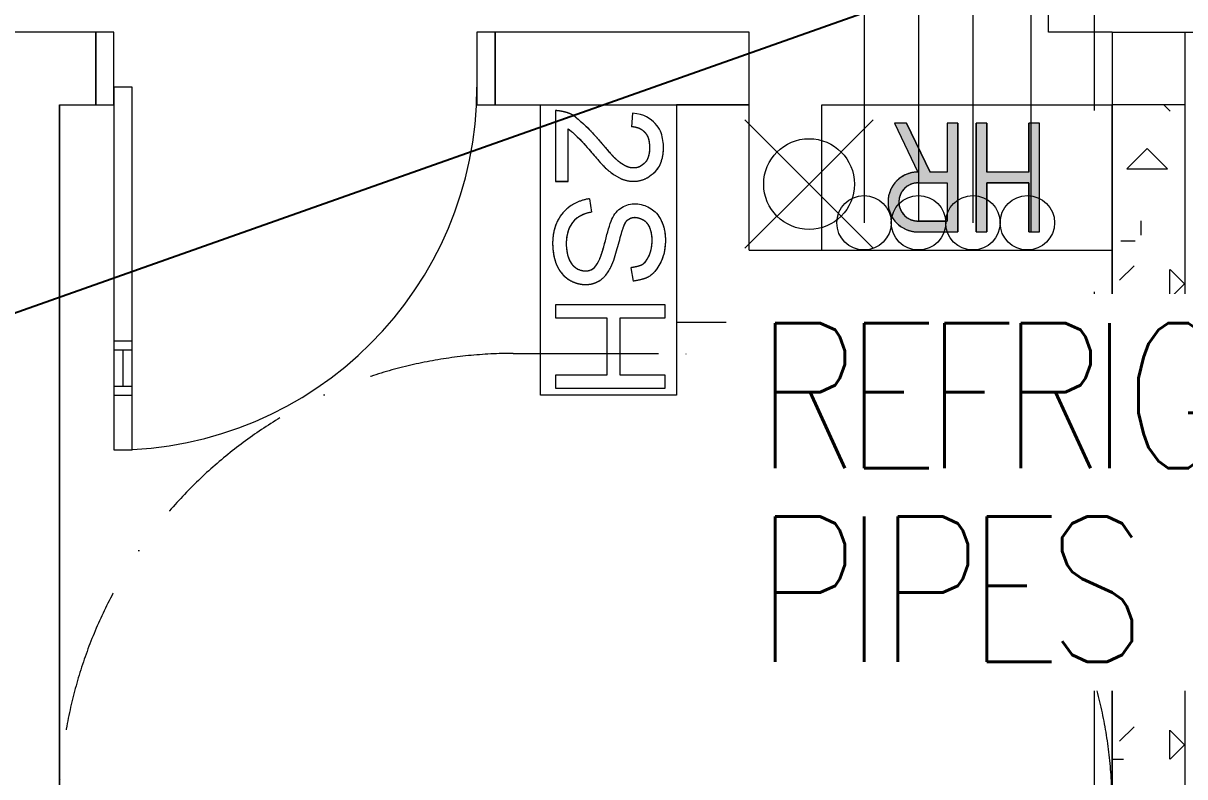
# Model space of a CAD drawing. Header units: millimetres. Extents: x 50620 to 404449, y -131543 to 97.
# Drawn here: x 367637 to 370837, y -83240 to -81163 of the extents above; entities that cross this region are included whole.
import ezdxf

# ---------------------------------------------------------------- set-up
doc = ezdxf.new("R2010")
doc.units = ezdxf.units.MM
for name, pattern in [('1599_DB_A_BLK2_HQ_R21-2ND STOREY 20230517--$0$IDA_Stair Clear', [675, 400, -137.5, 0, -137.5]), ('IDA - Grid Line', [3500, 2000, -500, 500, -500]), ('IDA - Hidden 065', [537.5, 375, -162.5]), ('IDA_Stair Clear', [675, 400, -137.5, 0, -137.5])]:
    doc.linetypes.add(name, pattern=pattern)
for name, color, linetype, lineweight in [('1599_DB_A_BLK2_HQ_R21-2ND STOREY 20230517--$0$A-_DETA----_ED-1', 8, 'Continuous', 9), ('1599_DB_A_BLK2_HQ_R21-2ND STOREY 20230517--$0$A-_DETA----_ED-3', 8, '1599_DB_A_BLK2_HQ_R21-2ND STOREY 20230517--$0$IDA_Stair Clear', 9), ('1599_DB_A_BLK2_HQ_R21-2ND STOREY 20230517--$0$A-_DOOR----_E-1', 8, 'Continuous', 9), ('1599_DB_A_BLK2_HQ_R21-2ND STOREY 20230517--$0$S-_COLN----_E', 8, 'Continuous', 9), ('A-_DETA----_ED-2', 8, 'IDA - Hidden 065', 9), ('A-_DOOR----_E', 8, 'Continuous', 9), ('A-_DOOR----_E-1', 8, 'Continuous', 9), ('A-_FLOR----_E', 8, 'Continuous', 9), ('A-_WALL----_E', 8, 'Continuous', 9), ('A-_WALL----_E-1', 8, 'Continuous', 18), ('A-_WALLPRTN_E-1', 8, 'Continuous', 18), ('M-_ARCHI', 8, 'Continuous', 5), ('M-_EQPT----_E', 8, 'Continuous', 9), ('M-_SANIPIPE_E-_', 6, 'Continuous', 9), ('M-ACMV_REF-P', 134, '500-1-RP', 9), ('M_ACMV_ANNOTATION', 7, 'Continuous', 20), ('S-_STRC----_E', 8, 'Continuous', 5)]:
    doc.layers.add(name, color=color, linetype=linetype, lineweight=lineweight)
for name, color, linetype, lineweight, true_color in [('A-_DETA----_ED-3', 6, 'IDA - Hidden 065', 9, 0xff00ff), ('A-_DETA----_ED-6', 9, 'IDA_Stair Clear', 9, 0x808080), ('S-_ANOTGRID_E-1', 9, 'IDA - Grid Line', 5, 0x808080)]:
    doc.layers.add(name, color=color, linetype=linetype, lineweight=lineweight, true_color=true_color)
doc.styles.add('ROMANS', font='romans.shx', dxfattribs={"width": 0.8})
doc.styles.get("Standard").update_dxf_attribs({"font": 'arial.ttf'})
doc.linetypes.add('500-1-RP', pattern='A,0.75,-0.5,0.75,-0.5,0.75,-0.5,0.75,-1.7,["RP",Standard,S=1,R=0,X=-1,Y=-0.5],-1.7', length=7.9)
doc.dimstyles.get("Standard").update_dxf_attribs({"dimtxt": 200, "dimasz": 150, "dimexe": 0.18, "dimexo": 0.0625, "dimgap": 10, "dimtad": 1, "dimtih": 1, "dimtoh": 1, "dimdec": 0, "dimzin": 0, "dimdsep": 46, "dimtxsty": 'Standard', "dimcen": 0.09, "dimclrd": 256, "dimclre": 256, "dimclrt": 256, "dimadec": 0, "dimazin": 0, "dimtfac": 1, "dimtdec": 0, "dimtofl": 0, "dimtmove": 0, "dimatfit": 3, "dimfxl": 1, "dimtolj": 1, "dimtzin": 0, "dimarcsym": 1})

# ---------------------------------------------------------------- blocks, each defined once
blk = doc.blocks.new('IDA - F - Single - Swing - VP - 1100L X 2200H - B2-FTD01 - 1HR-3251154-BLK 2 2ND STOREY PLAN')
at = {"layer": 'A-_DOOR----_E-1'}
for p, q in [((500, 1050.8), (450, 1050.8)), ((450, 1050.8), (450, 50.8)), ((500, 50.8), (500, 1050.8)), ((450, 900.8), (500, 900.8)), ((450, 875.8), (500, 875.8)), ((475, 875.8), (475, 775.8)), ((450, 775.8), (500, 775.8)), ((450, 750.8), (500, 750.8)), ((-500, 100), (-550, 100)), ((-550, 100), (-550, -100)), ((-500, -100), (-500, 100)), ((550, 100), (500, 100)), ((500, 100), (500, -100)), ((550, -100), (550, 100)), ((450, 50.8), (500, 50.8)), ((-550, -100), (-500, -100)), ((500, -100), (550, -100))]:
    blk.add_line(p, q, dxfattribs=at)
blk.add_arc((500, 50.8), 1000, 90, 180, dxfattribs=at)
blk = doc.blocks.new('IDA - Hosereel - Scaled - HR-V90-BLK 2 2ND STOREY PLAN')
at = {"layer": 'A-_DETA----_ED-2'}
blk.add_hatch(color=256, dxfattribs=at).paths.add_polyline_path([(-25, -50), (-55, -50), (-55, -185), (-170, -185), (-170, -50), (-200, -50), (-200, -350), (-170, -350), (-170, -215), (-55, -215), (-55, -350), (-25, -350)])
h = blk.add_hatch(color=256, dxfattribs=at)
h.paths.add_polyline_path([(25, -50), (25, -350), (55, -350), (55, -215), (101.7, -215), (166.7, -350), (200, -350), (135, -215), (166.7, -207.9), (180.5, -200.7), (200, -182.2), (206.4, -173.7), (214.7, -153.9), (217.5, -132.5), (214.7, -111.1), (200, -82.8), (193.3, -74.2), (166.7, -57.1), (148.6, -51.8), (117.7, -50), (55, -50)])
h.paths.add_polyline_path([(55, -80), (148.6, -81.8), (166.7, -91.2), (172.1, -95.4), (182.5, -111.1), (185.7, -118.9), (187.5, -132.5), (185.7, -146.1), (180.5, -158.7), (166.7, -173.8), (156.4, -180), (148.6, -183.2), (117.7, -185), (55, -185)])
for p, q in [((-400, -400), (-400, 0)), ((400, -0.1), (400, -400)), ((-170, -50), (-200, -50)), ((-200, -50), (-200, -350)), ((-170, -50), (-200, -50)), ((-200, -50), (-200, -350)), ((-170, -50), (-170, -185)), ((-170, -185), (-170, -50)), ((-25, -50), (-55, -50)), ((-55, -185), (-55, -50)), ((-25, -50), (-55, -50)), ((-55, -50), (-55, -185)), ((-25, -50), (-25, -350)), ((-25, -350), (-25, -50)), ((25, -350), (25, -50)), ((135, -50), (25, -50)), ((135, -50), (25, -50)), ((25, -50), (25, -350)), ((55, -185), (55, -80)), ((135, -80), (55, -80)), ((55, -185), (55, -80)), ((55, -80), (135, -80)), ((-170, -185), (-55, -185)), ((-55, -185), (-170, -185)), ((135, -185), (55, -185)), ((135, -185), (55, -185)), ((-170, -215), (-55, -215)), ((-170, -215), (-170, -350)), ((-170, -350), (-170, -215)), ((-170, -215), (-55, -215)), ((-55, -350), (-55, -215)), ((-55, -215), (-55, -350)), ((55, -350), (55, -215)), ((55, -215), (101.7, -215)), ((55, -350), (55, -215)), ((55, -215), (101.7, -215)), ((166.7, -350), (101.7, -215)), ((101.7, -215), (166.7, -350)), ((200, -350), (135, -215)), ((200, -350), (135, -215)), ((-200, -350), (-170, -350)), ((-200, -350), (-170, -350)), ((-55, -350), (-25, -350)), ((-55, -350), (-25, -350)), ((25, -350), (55, -350)), ((25, -350), (55, -350)), ((166.7, -350), (200, -350)), ((166.7, -350), (200, -350)), ((400, -400), (-400, -400))]:
    blk.add_line(p, q, dxfattribs=at)
for radius in [82.5, 82.5, 52.5, 52.5]:
    blk.add_arc((135, -132.5), radius, 270, 90, dxfattribs=at)
blk = doc.blocks.new('IDA - Dry _ Wet Riser - Dry Riser-3621487-BLK 2 2ND STOREY PLAN')
at = {"layer": 'A-_DETA----_ED-2'}
h = blk.add_hatch(color=256, dxfattribs=at)
h.paths.add_polyline_path([(389.2, 229.1), (389.2, 158), (394.3, 119.2), (409.3, 83), (433.2, 51.9), (464.2, 28.1), (500.4, 13.1), (541.9, 8.3), (578, 13.1), (620.1, 32.6), (645.3, 51.9), (669.1, 83), (684.1, 119.2), (689.2, 169.1), (689.2, 229.1), (405.4, 229.1)])
h.paths.add_polyline_path([(419.2, 199.1), (659.2, 199.1), (657.6, 145.7), (655.1, 126.9), (643.1, 98), (624.1, 73.1), (591.5, 50.9), (570.3, 42.1), (539.2, 38), (504, 43.8), (479.2, 54.1), (454.4, 73.1), (432.1, 105.8), (423.3, 126.9), (419.2, 158), (419.2, 188)])
h.paths.add_polyline_path([(389.2, -36.5), (389.2, -74.5), (520.5, -74.5), (520.5, -126.7), (389.2, -229.2), (389.2, -285.5), (520.5, -182.9), (527.1, -202.7), (538.4, -220.2), (553.5, -234.5), (571.7, -244.7), (603.1, -250.4), (612.6, -250.6), (633.2, -245.8), (655, -233.5), (667.2, -222.9), (683, -196.1), (686.7, -186.5), (689.2, -165.8), (689.2, -36.5), (654.8, -36.5)])
h.paths.add_polyline_path([(558, -74.5), (651.7, -74.5), (651.7, -179.8), (640.1, -195.8), (636.8, -199), (626.7, -205.2), (615.1, -208.7), (603, -209.2), (582.8, -202.7), (580.2, -201.5), (567.3, -188.5), (561.2, -176.8), (558.5, -164.7), (558, -160.5), (558, -85.4)])
for p, q in [((689.2, 229.1), (389.2, 229.1)), ((389.2, 229.1), (389.2, 158)), ((689.2, 158), (689.2, 229.1)), ((419.2, 158), (419.2, 199.1)), ((419.2, 199.1), (659.2, 199.1)), ((659.2, 199.1), (659.2, 158)), ((333, 97.4), (235.5, 97.4)), ((235.5, -97.4), (235.5, 97.4)), ((333, 97.4), (333, -97.4)), ((158.1, 51), (235.5, 51)), ((158.1, -51), (235.5, -51)), ((689.2, -36.5), (389.2, -36.5)), ((389.2, -36.5), (389.2, -74.5)), ((689.2, -165.8), (689.2, -36.5)), ((389.2, -74.5), (520.5, -74.5)), ((520.5, -74.5), (520.5, -126.7)), ((558, -74.5), (651.7, -74.5)), ((558, -160.5), (558, -74.5)), ((651.7, -74.5), (651.7, -179.8)), ((333, -97.4), (235.5, -97.4)), ((520.5, -126.7), (389.2, -229.2)), ((389.2, -285.5), (520.5, -182.9)), ((389.2, -229.2), (389.2, -285.5))]:
    blk.add_line(p, q, dxfattribs=at)
blk.add_circle((84, 0), 90, dxfattribs=at)
for centre, radius, start, end in [((539.2, 158), 150, 180, 360), ((539.2, 158), 120, 180, 0), ((604, -165.8), 85.2, 191.6067, 360), ((606.9, -160.5), 48.9, 180, 336.6586)]:
    blk.add_arc(centre, radius, start, end, dxfattribs=at)
blk = doc.blocks.new('IDA - Standby Hosereel - 2SH - wo Box-3988094-BLK 2 2ND STOREY PLAN')
at = {"layer": 'A-_DETA----_ED-2'}
for p, q in [((-400, -375), (-400, 0)), ((-400, 0), (400, 0)), ((400, 0), (400, -375)), ((150, -332.4), (150, -32.4)), ((150, -32.4), (187.5, -32.4)), ((187.5, -32.4), (187.5, -156.2)), ((343.8, -156.2), (343.8, -32.4)), ((343.8, -32.4), (381.3, -32.4)), ((381.3, -32.4), (381.3, -332.4)), ((-377.2, -121), (-339.9, -124.3)), ((48.8, -125.7), (85.8, -119.2)), ((187.5, -156.2), (343.8, -156.2)), ((187.5, -191), (187.5, -332.4)), ((343.8, -191), (187.5, -191)), ((343.8, -332.4), (343.8, -191)), ((-141.3, -240.1), (-104.3, -234.2)), ((-188.8, -298.6), (-334.1, -298.6)), ((-188.8, -298.6), (-188.8, -333.4)), ((-188.8, -333.4), (-188.8, -298.6)), ((-384.4, -333.4), (-188.8, -333.4)), ((187.5, -332.4), (150, -332.4)), ((381.3, -332.4), (343.8, -332.4)), ((400, -375), (-400, -375))]:
    blk.add_line(p, q, dxfattribs=at)
for points, knots in [([(-104.3, -234.2), (-93.7, -301.3), (19.8, -313.9), (60.9, -270.8), (57.5, -221.7), (-6.5, -200.4), (-75.5, -184.1), (-112.2, -165.2), (-131.8, -122.4), (-122.3, -80.8), (-99.6, -48.3), (-49.4, -27.6), (16.6, -32.4), (54.6, -54.4), (76, -75.8), (82.2, -99), (85.8, -119.2)], [0, 0, 0, 0, 0.0704694, 0.1354965, 0.1868985, 0.2416058, 0.294004, 0.3404298, 0.3786303, 0.4163415, 0.4561877, 0.5028762, 0.5508129, 0.5917383, 0.6203888, 0.6421989, 0.6421989, 0.6421989, 0.6421989]), ([(-334.1, -298.6), (-312.6, -272.1), (-281.2, -244.8), (-248.8, -216.6), (-227.1, -198.4), (-206.2, -171.7), (-192.4, -146.7), (-187.9, -117), (-193.2, -88.9), (-207.2, -68.2), (-225.5, -47), (-266.5, -34.5), (-308.2, -36.6), (-347.3, -50.1), (-374.5, -89.5), (-377.2, -121)], [0, 0, 0, 0, 0.0346142, 0.0675394, 0.0982316, 0.1247001, 0.1516881, 0.1771238, 0.2015079, 0.2253075, 0.2532678, 0.286117, 0.3228619, 0.3610518, 0.3962967, 0.3962967, 0.3962967, 0.3962967]), ([(-363.2, -275), (-355.4, -265.3), (-340.9, -248.9), (-325.2, -233.6), (-314.2, -223.8), (-304.5, -215.4), (-295.9, -207.9), (-287.9, -201), (-280.4, -194.5), (-271.6, -186.9), (-263, -179.5), (-256.2, -173.1), (-249.7, -166.2), (-242.8, -157.4), (-236.4, -148.1), (-232, -140.3), (-229.2, -133.8), (-227.5, -126.6), (-226.8, -118.9), (-227.2, -112.6), (-228.1, -108), (-229, -105), (-229.8, -102.8), (-231, -100.5), (-232.6, -97.8), (-234.8, -94.7), (-237.7, -90.8), (-240.2, -87.7), (-242.4, -85.3), (-244.3, -83.5), (-246.1, -82.1), (-247.9, -80.9), (-251, -79.4), (-254.9, -77.9), (-259.4, -76.5), (-265.9, -74.9), (-274.2, -73.7), (-283.7, -73.4), (-291.7, -74), (-298.1, -74.9), (-303.8, -76), (-308.9, -77.4), (-312.8, -79), (-315.8, -80.6), (-318.1, -82), (-320.5, -83.9), (-324.2, -87.1), (-328.8, -92), (-333.5, -99.3), (-337.6, -109.3), (-339.4, -118.7), (-339.9, -124.3)], [0, 0, 0, 0, 0.0116558, 0.0233116, 0.0291395, 0.0349674, 0.0466231, 0.052451, 0.0582789, 0.0699347, 0.0815905, 0.0932463, 0.1049021, 0.1165578, 0.1282136, 0.1398694, 0.1515252, 0.163181, 0.1748368, 0.1864926, 0.1923204, 0.1981483, 0.2039762, 0.2098041, 0.215632, 0.2214599, 0.2272878, 0.2331157, 0.2389436, 0.2447715, 0.2505994, 0.2564273, 0.2622552, 0.268083, 0.2739109, 0.2797388, 0.2913946, 0.3030504, 0.3147062, 0.3205341, 0.326362, 0.3351038, 0.3438456, 0.3482166, 0.3525875, 0.3569584, 0.3613293, 0.3700712, 0.378813, 0.3875548, 0.3962967, 0.3962967, 0.3962967, 0.3962967]), ([(-141.3, -240.1), (-139.5, -251.8), (-133.2, -273.8), (-116.5, -301.1), (-94.3, -321), (-61.7, -337.5), (-29.5, -342.2), (-1.3, -341), (17.2, -338.2), (34.2, -333.5), (49.7, -326.8), (63.3, -317.8), (74.8, -306.8), (83.6, -294.4), (89.6, -281.6), (93.4, -269.1), (95.5, -255.3), (95, -240.5), (91.3, -225.3), (85.2, -212.9), (78.4, -203.9), (70.5, -195.6), (60.1, -187.8), (43.2, -178.5), (21.7, -170.5), (-4, -163.2), (-28.8, -156.7), (-51.2, -150.5), (-65.8, -145.5), (-73.4, -142), (-77.5, -139.7), (-79.8, -137.9), (-81.4, -136.3), (-83, -134.6), (-85.1, -131.7), (-87.5, -127.2), (-89.2, -122.5), (-89.9, -119), (-90.1, -116.5), (-90.1, -114.3), (-89.9, -112), (-89.4, -108.6), (-88.4, -104), (-86.3, -98.3), (-83.9, -93.1), (-81.4, -89), (-78.7, -85.6), (-75.5, -82.5), (-71.4, -79.5), (-66.1, -76.4), (-59.7, -73.6), (-50, -70.5), (-35.7, -68.1), (-15.6, -68.2), (3.4, -71.5), (15.1, -75.9), (23.6, -80.5), (29.4, -84.3), (35.3, -88.9), (38.1, -91.6), (39.7, -93.4), (40.6, -94.7), (41.5, -96.3), (42.5, -98.3), (43.6, -101.3), (45.5, -108.3), (47.4, -117.4), (48.8, -125.7)], [0, 0, 0, 0, 0.0094441, 0.0188882, 0.0283323, 0.0377764, 0.0566646, 0.0661087, 0.0755528, 0.0849969, 0.094441, 0.1038851, 0.1133292, 0.1227733, 0.1322174, 0.1416615, 0.1511056, 0.1605497, 0.1699938, 0.1794379, 0.18416, 0.188882, 0.1983261, 0.2077702, 0.2266584, 0.2455466, 0.2644348, 0.283323, 0.3022112, 0.3116553, 0.3210994, 0.3305435, 0.3352656, 0.3399876, 0.3494317, 0.3588758, 0.3683199, 0.3777641, 0.3824861, 0.3872082, 0.3919302, 0.3966523, 0.4060964, 0.4155405, 0.4249846, 0.4344287, 0.4438728, 0.4533169, 0.462761, 0.4722051, 0.4816492, 0.4910933, 0.5099815, 0.5288697, 0.5477579, 0.5666461, 0.5760902, 0.5855343, 0.5949784, 0.6044225, 0.6091445, 0.6138666, 0.6185886, 0.6233107, 0.6280327, 0.6327548, 0.6421989, 0.6421989, 0.6421989, 0.6421989])]:
    blk.add_open_spline(points, degree=3, knots=knots, dxfattribs=at)
blk.add_open_spline([(-363.2, -275), (-380.8, -292), (-384.4, -333.4)], degree=2, dxfattribs=at)
blk = doc.blocks.new('IDA - Stair Turning Space - 1250-2824373-BLK 2 2ND STOREY PLAN')
at = {"layer": 'A-_DETA----_ED-6'}
blk.add_line((0, 1250), (400, 1250), dxfattribs=at)
for centre, start, end in [((0, 0), 90, 180), ((400, 0), 0, 90)]:
    blk.add_arc(centre, 1250, start, end, dxfattribs=at)
blk = doc.blocks.new('1599_DB_A_BLK2_HQ_R21-2ND STOREY 20230517--$0$IDA - Stair Turning Space - 1250-2824373-LINKVIEW_BLK2_2ND STOREY')
at = {"layer": '1599_DB_A_BLK2_HQ_R21-2ND STOREY 20230517--$0$A-_DETA----_ED-3'}
blk.add_line((0, 1250), (400, 1250), dxfattribs=at)
for centre, start, end in [((0, 0), 90, 180), ((400, 0), 0, 90)]:
    blk.add_arc(centre, 1250, start, end, dxfattribs=at)
blk = doc.blocks.new('1599_DB_A_BLK2_HQ_R21-2ND STOREY 20230517--$0$IDA - Standby Hosereel - 2SH - wo Box-3988094-LINKVIEW_BLK2_2ND STOREY')
at = {"layer": '1599_DB_A_BLK2_HQ_R21-2ND STOREY 20230517--$0$A-_DETA----_ED-1'}
for p, q in [((200, 0), (400, 0)), ((400, 0), (400, -375)), ((150, -332.4), (150, -32.4)), ((150, -32.4), (187.5, -32.4)), ((187.5, -32.4), (187.5, -156.2)), ((343.8, -156.2), (343.8, -32.4)), ((343.8, -32.4), (381.3, -32.4)), ((381.3, -32.4), (381.3, -332.4)), ((-377.2, -121), (-339.9, -124.3)), ((48.8, -125.7), (85.8, -119.2)), ((187.5, -156.2), (343.8, -156.2)), ((187.5, -191), (187.5, -332.4)), ((343.8, -191), (187.5, -191)), ((343.8, -332.4), (343.8, -191)), ((-141.3, -240.1), (-104.3, -234.2)), ((-188.8, -298.6), (-334.1, -298.6)), ((-188.8, -298.6), (-188.8, -333.4)), ((-188.8, -333.4), (-188.8, -298.6)), ((-384.4, -333.4), (-188.8, -333.4)), ((187.5, -332.4), (150, -332.4)), ((381.3, -332.4), (343.8, -332.4)), ((400, -375), (-400, -375))]:
    blk.add_line(p, q, dxfattribs=at)
for points, knots in [([(-104.3, -234.2), (-93.7, -301.3), (19.8, -313.9), (60.9, -270.8), (57.5, -221.7), (-6.5, -200.4), (-75.5, -184.1), (-112.2, -165.2), (-131.8, -122.4), (-122.3, -80.8), (-99.6, -48.3), (-49.4, -27.6), (16.6, -32.4), (54.6, -54.4), (76, -75.8), (82.2, -99), (85.8, -119.2)], [0, 0, 0, 0, 0.0704694, 0.1354965, 0.1868985, 0.2416058, 0.294004, 0.3404298, 0.3786303, 0.4163415, 0.4561877, 0.5028762, 0.5508129, 0.5917383, 0.6203888, 0.6421989, 0.6421989, 0.6421989, 0.6421989]), ([(-334.1, -298.6), (-312.6, -272.1), (-281.2, -244.8), (-248.8, -216.6), (-227.1, -198.4), (-206.2, -171.7), (-192.4, -146.7), (-187.9, -117), (-193.2, -88.9), (-207.2, -68.2), (-225.5, -47), (-266.5, -34.5), (-308.2, -36.6), (-347.3, -50.1), (-374.5, -89.5), (-377.2, -121)], [0, 0, 0, 0, 0.0346142, 0.0675394, 0.0982316, 0.1247001, 0.1516881, 0.1771238, 0.2015079, 0.2253075, 0.2532678, 0.286117, 0.3228619, 0.3610518, 0.3962967, 0.3962967, 0.3962967, 0.3962967]), ([(-363.2, -275), (-355.4, -265.3), (-340.9, -248.9), (-325.2, -233.6), (-314.2, -223.8), (-304.5, -215.4), (-295.9, -207.9), (-287.9, -201), (-280.4, -194.5), (-271.6, -186.9), (-263, -179.5), (-256.2, -173.1), (-249.7, -166.2), (-242.8, -157.4), (-236.4, -148.1), (-232, -140.3), (-229.2, -133.8), (-227.5, -126.6), (-226.8, -118.9), (-227.2, -112.6), (-228.1, -108), (-229, -105), (-229.8, -102.8), (-231, -100.5), (-232.6, -97.8), (-234.8, -94.7), (-237.7, -90.8), (-240.2, -87.7), (-242.4, -85.3), (-244.3, -83.5), (-246.1, -82.1), (-247.9, -80.9), (-251, -79.4), (-254.9, -77.9), (-259.4, -76.5), (-265.9, -74.9), (-274.2, -73.7), (-283.7, -73.4), (-291.7, -74), (-298.1, -74.9), (-303.8, -76), (-308.9, -77.4), (-312.8, -79), (-315.8, -80.6), (-318.1, -82), (-320.5, -83.9), (-324.2, -87.1), (-328.8, -92), (-333.5, -99.3), (-337.6, -109.3), (-339.4, -118.7), (-339.9, -124.3)], [0, 0, 0, 0, 0.0116558, 0.0233116, 0.0291395, 0.0349674, 0.0466231, 0.052451, 0.0582789, 0.0699347, 0.0815905, 0.0932463, 0.1049021, 0.1165578, 0.1282136, 0.1398694, 0.1515252, 0.163181, 0.1748368, 0.1864926, 0.1923204, 0.1981483, 0.2039762, 0.2098041, 0.215632, 0.2214599, 0.2272878, 0.2331157, 0.2389436, 0.2447715, 0.2505994, 0.2564273, 0.2622552, 0.268083, 0.2739109, 0.2797388, 0.2913946, 0.3030504, 0.3147062, 0.3205341, 0.326362, 0.3351038, 0.3438456, 0.3482166, 0.3525875, 0.3569584, 0.3613293, 0.3700712, 0.378813, 0.3875548, 0.3962967, 0.3962967, 0.3962967, 0.3962967]), ([(-141.3, -240.1), (-139.5, -251.8), (-133.2, -273.8), (-116.5, -301.1), (-94.3, -321), (-61.7, -337.5), (-29.5, -342.2), (-1.3, -341), (17.2, -338.2), (34.2, -333.5), (49.7, -326.8), (63.3, -317.8), (74.8, -306.8), (83.6, -294.4), (89.6, -281.6), (93.4, -269.1), (95.5, -255.3), (95, -240.5), (91.3, -225.3), (85.2, -212.9), (78.4, -203.9), (70.5, -195.6), (60.1, -187.8), (43.2, -178.5), (21.7, -170.5), (-4, -163.2), (-28.8, -156.7), (-51.2, -150.5), (-65.8, -145.5), (-73.4, -142), (-77.5, -139.7), (-79.8, -137.9), (-81.4, -136.3), (-83, -134.6), (-85.1, -131.7), (-87.5, -127.2), (-89.2, -122.5), (-89.9, -119), (-90.1, -116.5), (-90.1, -114.3), (-89.9, -112), (-89.4, -108.6), (-88.4, -104), (-86.3, -98.3), (-83.9, -93.1), (-81.4, -89), (-78.7, -85.6), (-75.5, -82.5), (-71.4, -79.5), (-66.1, -76.4), (-59.7, -73.6), (-50, -70.5), (-35.7, -68.1), (-15.6, -68.2), (3.4, -71.5), (15.1, -75.9), (23.6, -80.5), (29.4, -84.3), (35.3, -88.9), (38.1, -91.6), (39.7, -93.4), (40.6, -94.7), (41.5, -96.3), (42.5, -98.3), (43.6, -101.3), (45.5, -108.3), (47.4, -117.4), (48.8, -125.7)], [0, 0, 0, 0, 0.0094441, 0.0188882, 0.0283323, 0.0377764, 0.0566646, 0.0661087, 0.0755528, 0.0849969, 0.094441, 0.1038851, 0.1133292, 0.1227733, 0.1322174, 0.1416615, 0.1511056, 0.1605497, 0.1699938, 0.1794379, 0.18416, 0.188882, 0.1983261, 0.2077702, 0.2266584, 0.2455466, 0.2644348, 0.283323, 0.3022112, 0.3116553, 0.3210994, 0.3305435, 0.3352656, 0.3399876, 0.3494317, 0.3588758, 0.3683199, 0.3777641, 0.3824861, 0.3872082, 0.3919302, 0.3966523, 0.4060964, 0.4155405, 0.4249846, 0.4344287, 0.4438728, 0.4533169, 0.462761, 0.4722051, 0.4816492, 0.4910933, 0.5099815, 0.5288697, 0.5477579, 0.5666461, 0.5760902, 0.5855343, 0.5949784, 0.6044225, 0.6091445, 0.6138666, 0.6185886, 0.6233107, 0.6280327, 0.6327548, 0.6421989, 0.6421989, 0.6421989, 0.6421989])]:
    blk.add_open_spline(points, degree=3, knots=knots, dxfattribs=at)
blk.add_open_spline([(-363.2, -275), (-380.8, -292), (-384.4, -333.4)], degree=2, dxfattribs=at)
blk = doc.blocks.new('1599_DB_A_BLK2_HQ_R21-2ND STOREY 20230517--$0$IDA - Dry _ Wet Riser - Dry Riser-3621487-LINKVIEW_BLK2_2ND STOREY')
at = {"layer": '1599_DB_A_BLK2_HQ_R21-2ND STOREY 20230517--$0$A-_DETA----_ED-1'}
h = blk.add_hatch(color=256, dxfattribs=at)
h.paths.add_polyline_path([(389.2, 229.1), (389.2, 158), (394.3, 119.2), (409.3, 83), (433.2, 51.9), (472.4, 24.7), (500.4, 13.1), (539.2, 8), (578, 13.1), (614.2, 28.1), (645.3, 51.9), (669.1, 83), (684.1, 119.2), (689.2, 158), (689.2, 229.1), (645.5, 229.1)], flags=0)
h.paths.add_polyline_path([(419.2, 199.1), (659.2, 199.1), (659.2, 158), (655.1, 126.9), (643.1, 98), (624.1, 73.1), (599.2, 54.1), (570.3, 42.1), (539.2, 38), (508.2, 42.1), (479.2, 54.1), (454.4, 73.1), (435.3, 98), (423.3, 126.9), (419.2, 158)], flags=0)
h = blk.add_hatch(color=256, dxfattribs=at)
h.paths.add_polyline_path([(389.2, -36.5), (389.2, -74.5), (520.5, -74.5), (520.5, -126.7), (389.2, -229.2), (389.2, -285.5), (520.5, -182.9), (527.1, -202.7), (538.4, -220.2), (553.5, -234.5), (571.7, -244.7), (591.8, -250.2), (612.6, -250.6), (632.9, -246), (651.5, -236.6), (667.2, -222.9), (679.2, -205.9), (686.7, -186.5), (689.2, -165.8), (689.2, -36.5), (411.1, -36.5)], flags=0)
h.paths.add_polyline_path([(558, -74.5), (651.7, -74.5), (651.7, -179.8), (645.6, -190.3), (637.1, -198.9), (626.7, -205.2), (615.1, -208.7), (603, -209.2), (591.1, -206.8), (580.2, -201.5), (570.9, -193.6), (563.9, -183.8), (559.5, -172.5), (558, -160.5)], flags=0)
for p, q in [((689.2, 229.1), (389.2, 229.1)), ((389.2, 229.1), (389.2, 158)), ((689.2, 158), (689.2, 229.1)), ((419.2, 158), (419.2, 199.1)), ((419.2, 199.1), (659.2, 199.1)), ((659.2, 199.1), (659.2, 158)), ((333, 97.4), (235.5, 97.4)), ((235.5, -97.4), (235.5, 97.4)), ((333, 97.4), (333, -97.4)), ((158.1, 51), (235.5, 51)), ((158.1, -51), (235.5, -51)), ((689.2, -36.5), (389.2, -36.5)), ((389.2, -36.5), (389.2, -74.5)), ((689.2, -165.8), (689.2, -36.5)), ((389.2, -74.5), (520.5, -74.5)), ((520.5, -74.5), (520.5, -126.7)), ((558, -74.5), (651.7, -74.5)), ((558, -160.5), (558, -74.5)), ((651.7, -74.5), (651.7, -179.8)), ((333, -97.4), (235.5, -97.4)), ((520.5, -126.7), (389.2, -229.2)), ((389.2, -285.5), (520.5, -182.9)), ((389.2, -229.2), (389.2, -285.5))]:
    blk.add_line(p, q, dxfattribs=at)
blk.add_circle((84, 0), 90, dxfattribs=at)
for centre, radius, start, end in [((539.2, 158), 150, 180, 360), ((539.2, 158), 120, 180, 0), ((604, -165.8), 85.2, 191.6067, 360), ((606.9, -160.5), 48.9, 180, 336.6586)]:
    blk.add_arc(centre, radius, start, end, dxfattribs=at)
blk = doc.blocks.new('1599_DB_A_BLK2_HQ_R21-2ND STOREY 20230517--$0$IDA - Hosereel - Scaled - HR-V24-LINKVIEW_BLK2_2ND STOREY')
at = {"layer": '1599_DB_A_BLK2_HQ_R21-2ND STOREY 20230517--$0$A-_DETA----_ED-1'}
blk.add_hatch(color=256, dxfattribs=at).paths.add_polyline_path([(-55, -50), (-55, -185), (-170, -185), (-170, -50), (-200, -50), (-200, -350), (-170, -350), (-170, -215), (-55, -215), (-55, -350), (-25, -350), (-25, -50)], flags=0)
h = blk.add_hatch(color=256, dxfattribs=at)
h.paths.add_polyline_path([(135, -50), (25, -50), (25, -350), (55, -350), (55, -215), (101.7, -215), (166.7, -350), (200, -350), (135, -215), (156.4, -212.2), (176.2, -203.9), (193.7, -190.3), (206.4, -173.7), (214.7, -153.9), (217.5, -132.5), (214.7, -111.1), (206.4, -91.2), (193.3, -74.2), (176.2, -61.1), (156.4, -52.8)], flags=0)
h.paths.add_polyline_path([(55, -80), (148.6, -81.8), (161.2, -87), (172.1, -95.4), (180.5, -106.2), (185.7, -118.9), (187.5, -132.5), (185.7, -146.1), (180.5, -158.7), (172.1, -169.6), (161.2, -178), (148.6, -183.2), (135, -185), (55, -185)], flags=0)
for p, q in [((400, -0.1), (400, -400)), ((-170, -50), (-200, -50)), ((-200, -50), (-200, -350)), ((-170, -50), (-200, -50)), ((-200, -50), (-200, -350)), ((-170, -50), (-170, -185)), ((-170, -185), (-170, -50)), ((-25, -50), (-55, -50)), ((-55, -185), (-55, -50)), ((-25, -50), (-55, -50)), ((-55, -50), (-55, -185)), ((-25, -50), (-25, -350)), ((-25, -350), (-25, -50)), ((25, -350), (25, -50)), ((135, -50), (25, -50)), ((135, -50), (25, -50)), ((25, -50), (25, -350)), ((55, -185), (55, -80)), ((135, -80), (55, -80)), ((55, -185), (55, -80)), ((55, -80), (135, -80)), ((-170, -185), (-55, -185)), ((-55, -185), (-170, -185)), ((135, -185), (55, -185)), ((135, -185), (55, -185)), ((-170, -215), (-55, -215)), ((-170, -215), (-170, -350)), ((-170, -350), (-170, -215)), ((-170, -215), (-55, -215)), ((-55, -350), (-55, -215)), ((-55, -215), (-55, -350)), ((55, -350), (55, -215)), ((55, -215), (101.7, -215)), ((55, -350), (55, -215)), ((55, -215), (101.7, -215)), ((166.7, -350), (101.7, -215)), ((101.7, -215), (166.7, -350)), ((200, -350), (135, -215)), ((200, -350), (135, -215)), ((-200, -350), (-170, -350)), ((-200, -350), (-170, -350)), ((-55, -350), (-25, -350)), ((-55, -350), (-25, -350)), ((25, -350), (55, -350)), ((25, -350), (55, -350)), ((166.7, -350), (200, -350)), ((166.7, -350), (200, -350)), ((400, -400), (-400, -400))]:
    blk.add_line(p, q, dxfattribs=at)
for radius in [82.5, 82.5, 52.5, 52.5]:
    blk.add_arc((135, -132.5), radius, 270, 90, dxfattribs=at)
blk = doc.blocks.new('1599_DB_A_BLK2_HQ_R21-2ND STOREY 20230517--$0$IDA - F - Single - Swing - VP - 1100L X 2200H - B2-FTD01 - 1HR-3251154-LINKVIEW_BLK2_2ND STOREY')
at = {"layer": '1599_DB_A_BLK2_HQ_R21-2ND STOREY 20230517--$0$A-_DOOR----_E-1'}
for p, q in [((500, 1050.8), (450, 1050.8)), ((450, 1050.8), (450, 50.8)), ((500, 50.8), (500, 1050.8)), ((450, 900.8), (500, 900.8)), ((450, 875.8), (500, 875.8)), ((475, 875.8), (475, 775.8)), ((450, 775.8), (500, 775.8)), ((450, 750.8), (500, 750.8)), ((-500, 100), (-550, 100)), ((-500, -100), (-500, 100)), ((550, 100), (500, 100)), ((450, 50.8), (500, 50.8)), ((500, 50.8), (500, -100)), ((-550, -100), (-500, -100)), ((500, -100), (550, -100))]:
    blk.add_line(p, q, dxfattribs=at)
blk.add_arc((500, 50.8), 1000, 90, 180, dxfattribs=at)
blk = doc.blocks.new('1599_DB_A_BLK2_HQ_R21-2ND STOREY 20230517--$0$IDA- Fire Extinguisher - 3kg AB-3508500-LINKVIEW_BLK2_2ND STOREY')
at = {"layer": '1599_DB_A_BLK2_HQ_R21-2ND STOREY 20230517--$0$A-_DETA----_ED-1', "lineweight": 0}
for p in [(-176.8, 376.8), (176.8, 376.8), (-176.8, 23.2), (176.8, 23.2)]:
    blk.add_line(p, (0, 200), dxfattribs=at)
blk.add_circle((0, 200), 125, dxfattribs=at)
blk = doc.blocks.new('ARCHI 2ND_2024 09 11')
at = {"layer": '1599_DB_A_BLK2_HQ_R21-2ND STOREY 20230517--$0$S-_COLN----_E', "lineweight": 5}
h = blk.add_hatch(dxfattribs=at)
h.set_pattern_fill('FP_4', color=8, style=0, pattern_type=2)
h.set_pattern_definition([(6e-11, (-28420.7, -3975.34), (635, 635), [79.375, -555.625]), (90, (-28420.7, -3975.34), (-635, 635), [79.375, -555.625]), (135, (-28341.33, -3975.34), (-635.0003, -6e-10), [112.253, -785.772]), (6e-11, (-28341.33, -3618.15), (635, 635), [79.375, -555.625]), (45, (-28301.65, -3657.84), (-6e-10, 635.0003), [56.127, -841.899]), (135, (-28301.65, -3657.84), (-635.0003, -6e-10), [56.127, -841.899]), (6e-11, (-28103.2, -3459.4), (635, 635), [112.253, -522.747]), (45, (-28103.2, -3459.4), (-6e-10, 635.0003), [79.375, -818.651]), (135, (-27990.96, -3459.4), (-635.0003, -6e-10), [79.375, -818.651]), (90, (-27984.15, -3816.6), (-635, 635), [79.375, -555.625]), (45, (-27984.15, -3816.6), (-6e-10, 635.0003), [56.127, -841.899]), (135, (-27944.46, -3776.9), (-635.0003, -6e-10), [56.127, -841.899]), (6e-11, (-28341.33, -3816.6), (635, 635), [39.687, -531.812]), (6e-11, (-27865.1, -3657.84), (635, 635), [39.687, -531.812]), (90, (-28063.5, -3578.47), (-635, 635), [39.687, -531.812]), (135, (-27984.15, -3935.65), (-635.0003, -6e-10), [56.127, -841.899]), (135, (-28261.96, -3499.1), (-635.0003, -6e-10), [56.127, -841.899]), (45, (-28123.05, -3767), (-6e-10, 635.0003), [56.127, -841.899]), (90, (-28202.4, -3895.97), (-635, 635), [9.922, -625.078]), (90, (-28172.66, -3628.1), (-635, 635), [9.922, -625.078]), (90, (-27875, -3518.94), (-635, 635), [9.922, -625.078]), (90, (-27865.1, -3856.3), (-635, 635), [9.922, -625.078])])
h.paths.add_polyline_path([(-14150, -54795), (-14150, -53390), (-14350, -53390), (-14350, -54795)], flags=0)
h = blk.add_hatch(dxfattribs=at)
h.set_pattern_fill('FP_5', color=8, style=0, pattern_type=2)
h.set_pattern_definition([(6e-11, (-28420.7, -3975.34), (635, 635), [79.375, -555.625]), (90, (-28420.7, -3975.34), (-635, 635), [79.375, -555.625]), (135, (-28341.33, -3975.34), (-635.0003, -6e-10), [112.253, -785.772]), (6e-11, (-28341.33, -3618.15), (635, 635), [79.375, -555.625]), (45, (-28301.65, -3657.84), (-6e-10, 635.0003), [56.127, -841.899]), (135, (-28301.65, -3657.84), (-635.0003, -6e-10), [56.127, -841.899]), (6e-11, (-28103.2, -3459.4), (635, 635), [112.253, -522.747]), (45, (-28103.2, -3459.4), (-6e-10, 635.0003), [79.375, -818.651]), (135, (-27990.96, -3459.4), (-635.0003, -6e-10), [79.375, -818.651]), (90, (-27984.15, -3816.6), (-635, 635), [79.375, -555.625]), (45, (-27984.15, -3816.6), (-6e-10, 635.0003), [56.127, -841.899]), (135, (-27944.46, -3776.9), (-635.0003, -6e-10), [56.127, -841.899]), (6e-11, (-28341.33, -3816.6), (635, 635), [39.687, -531.812]), (6e-11, (-27865.1, -3657.84), (635, 635), [39.687, -531.812]), (90, (-28063.5, -3578.47), (-635, 635), [39.687, -531.812]), (135, (-27984.15, -3935.65), (-635.0003, -6e-10), [56.127, -841.899]), (135, (-28261.96, -3499.1), (-635.0003, -6e-10), [56.127, -841.899]), (45, (-28123.05, -3767), (-6e-10, 635.0003), [56.127, -841.899]), (90, (-28202.4, -3895.97), (-635, 635), [9.922, -625.078]), (90, (-28172.66, -3628.1), (-635, 635), [9.922, -625.078]), (90, (-27875, -3518.94), (-635, 635), [9.922, -625.078]), (90, (-27865.1, -3856.3), (-635, 635), [9.922, -625.078])])
h.paths.add_polyline_path([(-14350, -56175), (-14150, -56175), (-14150, -54795), (-14350, -54795), (-14350, -56157.6)], flags=0)
at = {"layer": '1599_DB_A_BLK2_HQ_R21-2ND STOREY 20230517--$0$S-_COLN----_E', "color": 8, "lineweight": 5}
for p, q in [((-17150, -53190), (-17800, -53190)), ((-17150, -53390), (-17150, -53190)), ((-16050, -53190), (-16050, -53390)), ((-15350, -53190), (-16050, -53190)), ((-15350, -53390), (-15350, -53190)), ((-14350, -53190), (-14350, -53390)), ((-14350, -53190), (-14125, -53190)), ((-17250, -53390), (-17150, -53390)), ((-17250, -60475), (-17250, -53390)), ((-16050, -53390), (-15350, -53390)), ((-15550, -53390), (-15550, -53990)), ((-15350, -53790), (-15350, -53390)), ((-14150, -53390), (-14350, -53390)), ((-14350, -53390), (-14350, -56175)), ((-15350, -53790), (-14350, -53790)), ((-14350, -53990), (-15550, -53990))]:
    blk.add_line(p, q, dxfattribs=at)
at = {"layer": 'A-_FLOR----_E', "lineweight": 5}
for p, q in [((-14525, -53190), (-14525, -29050)), ((-14350, -53190), (-14525, -53190))]:
    blk.add_line(p, q, dxfattribs=at)
at = {"layer": 'A-_WALL----_E', "lineweight": 5}
for p, q in [((-14150, -53190), (-14150, -53390)), ((-14150, -53390), (-14350, -53390)), ((-14150, -53390), (-14150, -54795)), ((-14150, -54795), (-14150, -57075))]:
    blk.add_line(p, q, dxfattribs=at)
at = {"layer": 'A-_WALL----_E-1', "lineweight": 5}
for p in [(-14350, -53390), (-14350, -56175)]:
    blk.add_line(p, (-14350, -54795), dxfattribs=at)
at = {"layer": 'A-_WALLPRTN_E-1', "lineweight": 5}
for p, q in [((-17150, -53190), (-17450, -53190)), ((-17150, -53390), (-17150, -53190)), ((-15350, -53190), (-16050, -53190)), ((-16050, -53190), (-16050, -53390)), ((-15350, -53390), (-15350, -53190)), ((-14350, -53190), (-14150, -53190)), ((-14350, -53190), (-14350, -53390)), ((-14150, -53190), (-14125, -53190)), ((-17250, -60675), (-17250, -53390)), ((-17250, -53390), (-17150, -53390)), ((-16050, -53390), (-15350, -53390)), ((-15550, -53390), (-15550, -53790)), ((-15350, -53390), (-15550, -53390)), ((-15350, -53790), (-15350, -53390)), ((-15550, -53790), (-15550, -53990)), ((-15350, -53790), (-14350, -53790)), ((-14350, -53790), (-14350, -53990)), ((-14350, -53990), (-15550, -53990))]:
    blk.add_line(p, q, dxfattribs=at)
at = {"layer": 'S-_ANOTGRID_E-1', "color": 8, "lineweight": 5}
blk.add_line((-14400, 26594.8), (-14400, -83806.9), dxfattribs=at)
at = {"layer": 'S-_STRC----_E', "color": 8, "lineweight": 5}
for p, q in [((-17250, -53390), (-17250, -55700)), ((-14350, -60475), (-14350, -53390))]:
    blk.add_line(p, q, dxfattribs=at)
at = {"layer": '1599_DB_A_BLK2_HQ_R21-2ND STOREY 20230517--$0$S-_COLN----_E', "color": 8, "lineweight": 5}
for name, p, rotation in [('1599_DB_A_BLK2_HQ_R21-2ND STOREY 20230517--$0$IDA - F - Single - Swing - VP - 1100L X 2200H - B2-FTD01 - 1HR-3251154-LINKVIEW_BLK2_2ND STOREY', (-16600, -53290), 180.0000000000585), ('1599_DB_A_BLK2_HQ_R21-2ND STOREY 20230517--$0$IDA - Standby Hosereel - 2SH - wo Box-3988094-LINKVIEW_BLK2_2ND STOREY', (-15550, -53790), 270.0000000000586), ('1599_DB_A_BLK2_HQ_R21-2ND STOREY 20230517--$0$IDA - Hosereel - Scaled - HR-V24-LINKVIEW_BLK2_2ND STOREY', (-14750, -53790.1), 180.0000000000585), ('1599_DB_A_BLK2_HQ_R21-2ND STOREY 20230517--$0$IDA- Fire Extinguisher - 3kg AB-3508500-LINKVIEW_BLK2_2ND STOREY', (-15185, -53408.3), 180.0000000000585), ('1599_DB_A_BLK2_HQ_R21-2ND STOREY 20230517--$0$IDA - Dry _ Wet Riser - Dry Riser-3621487-LINKVIEW_BLK2_2ND STOREY', (-14419.1, -54060.1), 225.0000000000592)]:
    blk.add_blockref(name, p, dxfattribs=dict(at, rotation=rotation))
blk.add_blockref('1599_DB_A_BLK2_HQ_R21-2ND STOREY 20230517--$0$IDA - Stair Turning Space - 1250-2824373-LINKVIEW_BLK2_2ND STOREY', (-16000, -55325), dxfattribs=at)
at = {"layer": 'A-_DETA----_ED-3', "lineweight": 5}
blk.add_blockref('IDA - Stair Turning Space - 1250-2824373-BLK 2 2ND STOREY PLAN', (-16000, -55325), dxfattribs=at)
at = {"layer": 'A-_DOOR----_E', "lineweight": 5, "rotation": 180}
blk.add_blockref('IDA - F - Single - Swing - VP - 1100L X 2200H - B2-FTD01 - 1HR-3251154-BLK 2 2ND STOREY PLAN', (-16600, -53290), dxfattribs=at)
at = {"layer": 'M-_EQPT----_E', "lineweight": 5}
for name, p, rotation in [('IDA - Standby Hosereel - 2SH - wo Box-3988094-BLK 2 2ND STOREY PLAN', (-15550, -53790), 270), ('IDA - Hosereel - Scaled - HR-V90-BLK 2 2ND STOREY PLAN', (-14750, -53790.1), 180), ('IDA - Dry _ Wet Riser - Dry Riser-3621487-BLK 2 2ND STOREY PLAN', (-14419.1, -54060.1), 225.0000000000004)]:
    blk.add_blockref(name, p, dxfattribs=dict(at, rotation=rotation))

msp = doc.modelspace()

# ---------------------------------------------------------------- block references
at = {"layer": 'M-_ARCHI', "lineweight": 5, "extrusion": (0.000419962, 1.0854e-05, 1), "rotation": 359.9999887056363}
msp.add_blockref('ARCHI 2ND_2024 09 11', (384987.1, -27998.1, 422.1), dxfattribs=at)

# ---------------------------------------------------------------- next in the draw order: linework, layer by layer
at = {"layer": 'M-ACMV_REF-P', "color": 67, "ltscale": 0.25, "true_color": 0x727430}
msp.add_line((369953.6, -79234), (369953.6, -81713), dxfattribs=at)
at = {"layer": 'M-ACMV_REF-P', "color": 116, "ltscale": 0.25, "true_color": 0x136734}
msp.add_line((370103.6, -79334), (370103.6, -81708.2), dxfattribs=at)
at = {"layer": 'M-ACMV_REF-P', "color": 219, "ltscale": 0.25, "true_color": 0x642165}
msp.add_line((370253.6, -79434), (370253.6, -81713), dxfattribs=at)
at = {"layer": 'M-ACMV_REF-P', "color": 159, "ltscale": 0.25, "true_color": 0x22346e}
msp.add_line((370413.6, -79534), (370413.6, -81738.2), dxfattribs=at)
at = {"layer": 'M-ACMV_REF-P', "color": 6, "linetype": 'Continuous'}
for centre in [(369953.6, -81713), (370103.6, -81713), (370253.6, -81713), (370403.6, -81713)]:
    msp.add_circle(centre, 75, dxfattribs=at)

# ---------------------------------------------------------------- next in the draw order: texts
at = {"layer": 'M-_SANIPIPE_E-_', "lineweight": 25, "ltscale": 800, "insert": (369654.3, -83056.1), "char_height": 400, "width": 2572.555, "attachment_point": 7, "line_spacing_factor": 0.8, "style": 'ROMANS', "bg_fill": 3, "box_fill_scale": 1.2, "bg_fill_color": 256, "bg_fill_transparency": 0}
msp.add_mtext('{\\T0.8;REFRIGERANT PIPES (T/A)}', dxfattribs=at)

# ---------------------------------------------------------------- next in the draw order: leaders
at = {"layer": 'M_ACMV_ANNOTATION'}
msp.add_leader([(364437.3, -83085.5, 6.9), (370837.5, -80820.4, 4.1), (380711.5, -80820.4)], dimstyle='Standard', override={"dimasz": 300, "dimtad": 0, "dimfxl": 100, "dimarcsym": 2}, dxfattribs=at)

doc.saveas('drawing.dxf')
